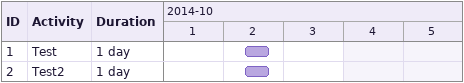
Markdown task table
| ID | Task | Duration | Start | Finish |
|---|---|---|---|---|
| 1 | Test | 1d | 2014-10-02 | 2014-10-02 |
| 2 | Test2 | 1d | 2014-10-02 | 2014-10-02 |
